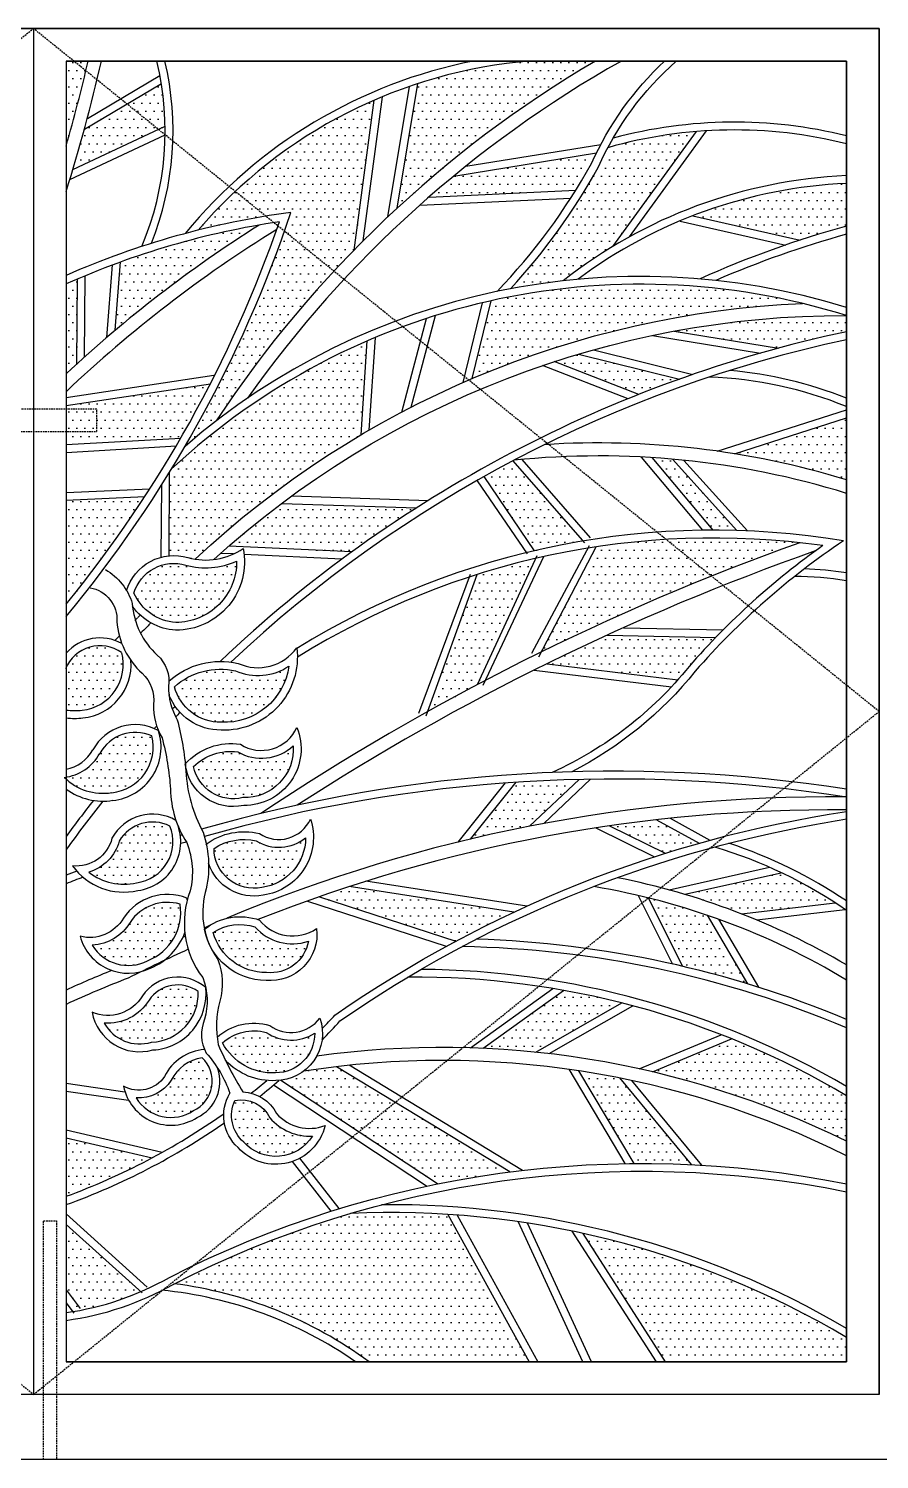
# Model space of a CAD drawing. Extents: x -51224 to -13975, y -20628 to 9094.
# Drawn here: x -15762 to -15108, y 6232 to 7332 of the extents above; entities that cross this region are included whole.
import ezdxf

# ---------------------------------------------------------------- set-up
doc = ezdxf.new("R2010")
doc.units = 0
doc.header["$LTSCALE"] = 5
doc.header["$MEASUREMENT"] = 0
doc.linetypes.add('HIDDEN', pattern=[0.375, 0.25, -0.125])
doc.layers.get('0').update_dxf_attribs({"linetype": 'CONTINUOUS'})
for name, color, linetype in [('1', 8, 'CONTINUOUS'), ('5', 5, 'CONTINUOUS'), ('GRILLES', 1, 'CONTINUOUS')]:
    doc.layers.add(name, color=color, linetype=linetype)

msp = doc.modelspace()

# ---------------------------------------------------------------- hatches: boundary and pattern name
at = {"layer": 'GRILLES'}
h = msp.add_hatch(dxfattribs=at)
h.set_pattern_fill('DOTS', color=2, scale=100, style=0)
h.paths.add_polyline_path([(-15719.1, 7255, -0.005851), (-15728, 7223.8), (-15662.4, 7254.8), (-15686.5, 7274.3)])
h.paths.add_polyline_path([(-15662.4, 7254.8), (-15657.1, 7257.2, 0.035842), (-15660, 7289.9), (-15686.5, 7274.3)])
h.paths.add_polyline_path([(-15733.2, 7241.8, 0.01089), (-15718, 7299.7), (-15727.3, 7307.2), (-15733.2, 7307.2)])
h.paths.add_polyline_path([(-15718, 7299.7, 0.0014), (-15716.2, 7307.2), (-15727.3, 7307.2)])
h = msp.add_hatch(dxfattribs=at)
h.set_pattern_fill('DOTS', color=2, scale=100, style=0)
h.paths.add_polyline_path([(-15326.6, 7307.2), (-15376.4, 7307.2, 0.058953), (-15462.9, 7290), (-15478.9, 7194.1, -0.053371)])
h = msp.add_hatch(dxfattribs=at)
h.set_pattern_fill('DOTS', color=2, scale=100, style=0)
h.paths.add_polyline_path([(-15496.6, 7277.2, 0.085613), (-15603.3, 7207), (-15579.8, 7188.1, -0.007701), (-15560.5, 7190.9, -0.003971), (-15565.4, 7176.4), (-15527.4, 7145.7, -0.006314), (-15511.9, 7162)])
h.paths.add_polyline_path([(-15579.8, 7188.1), (-15603.3, 7207, 0.027424), (-15631.7, 7177.3, -0.02085)])
h.paths.add_polyline_path([(-15527.4, 7145.7), (-15565.4, 7176.4, -0.047244), (-15641.9, 7011, -0.014476), (-15617.9, 7030.6, -0.041138)])
h = msp.add_hatch(dxfattribs=at)
h.set_pattern_fill('DOTS', color=2, scale=100, style=0)
h.paths.add_polyline_path([(-15248.9, 7253.2, 0.049039), (-15316.9, 7240.7, 0.017231), (-15324.2, 7225.9, -0.060734), (-15391.9, 7132.2, -0.019237), (-15351.2, 7138.4, -0.030563), (-15313.1, 7164.7)])
h.paths.add_polyline_path([(-15133.6, 7213.1, 0.081292), (-15251.7, 7188.2), (-15169.3, 7169.5, -0.011966), (-15133.6, 7180.3)])
h = msp.add_hatch(dxfattribs=at)
h.set_pattern_fill('DOTS', color=2, scale=100, style=0)
h.paths.add_polyline_path([(-15329.5, 7228.6, -0.008959), (-15325.8, 7236.6), (-15435.3, 7218.9, 0.007107), (-15454.4, 7202.7), (-15341.6, 7208, 0.012671)])
h = msp.add_hatch(dxfattribs=at)
h.set_pattern_fill('DOTS', color=2, scale=100, style=0)
h.paths.add_polyline_path([(-15585, 7181.1, 0.043778), (-15691.4, 7152.8), (-15695.5, 7100.3, -0.034008)])
h.paths.add_polyline_path([(-15724.6, 7139.7, 0.003737), (-15733.2, 7135.9), (-15733.2, 7066.9, -0.002755), (-15725, 7074.4)])
h = msp.add_hatch(dxfattribs=at)
h.set_pattern_fill('DOTS', color=2, scale=100, style=0)
h.paths.add_polyline_path([(-15167.5, 7121, 0.114538), (-15406.7, 7123), (-15421.3, 7063.2, -0.089837)])
h = msp.add_hatch(dxfattribs=at)
h.set_pattern_fill('DOTS', color=2, scale=100, style=0)
h.paths.add_polyline_path([(-15464, 6963.7), (-15567.6, 6967.2, 0.018064), (-15608.1, 6934.4), (-15513.6, 6929.9, -0.014987)])
h.paths.add_polyline_path([(-15262, 7062.7), (-15339.6, 7082, 0.006749), (-15358.2, 7076.2), (-15293.2, 7050.9, -0.008336)])
h.paths.add_polyline_path([(-15133.6, 7099.1), (-15133.6, 7111.6, 0.000168), (-15133.9, 7111.7, 0.046108), (-15266, 7099.7), (-15185.9, 7086.5, -0.013419)])
h = msp.add_hatch(dxfattribs=at)
h.set_pattern_fill('DOTS', color=2, scale=100, style=0)
h.paths.add_polyline_path([(-15506.6, 7020), (-15501.8, 7092.1, 0.085601), (-15652.2, 6993.7, -0.000709), (-15653.7, 6991.3), (-15654.1, 6927, -0.096898), (-15639.6, 6925.5, 0.027107), (-15634.1, 6924.3, -0.054728)])
h = msp.add_hatch(dxfattribs=at)
h.set_pattern_fill('DOTS', color=2, scale=100, style=0)
h.paths.add_polyline_path([(-15622.3, 7059.2), (-15733.2, 7042.4), (-15733.2, 7012.5), (-15645.1, 7017.4, 0.0124)])
h = msp.add_hatch(dxfattribs=at)
h.set_pattern_fill('DOTS', color=2, scale=100, style=0)
h.paths.add_polyline_path([(-15267.3, 7001.2, 0.006192), (-15283.2, 7002.4), (-15236.4, 6946.6, -0.007563), (-15218, 6946.4)])
h.paths.add_polyline_path([(-15133.6, 7032.9), (-15219.6, 7005.3, -0.033925), (-15133.6, 6985.3)])
h = msp.add_hatch(dxfattribs=at)
h.set_pattern_fill('DOTS', color=2, scale=100, style=0)
h.paths.add_polyline_path([(-15390.1, 6999.8, 0.006312), (-15412.2, 6987.8), (-15373.7, 6930.7, -0.015699), (-15336.2, 6938.2)])
h = msp.add_hatch(dxfattribs=at)
h.set_pattern_fill('DOTS', color=2, scale=100, style=0)
h.paths.add_polyline_path([(-15672.8, 6972.4), (-15733.2, 6969.7), (-15733.2, 6889.8, 0.026658)])
h = msp.add_hatch(dxfattribs=at)
h.set_pattern_fill('DOTS', color=2, scale=100, style=0)
h.paths.add_polyline_path([(-15455.4, 6807.1, -0.005751), (-15417.1, 6828), (-15372.2, 6924.9, 0.019348), (-15417.3, 6912.6)])
h.paths.add_polyline_path([(-15237.3, 6911.2), (-15272.3, 6939.5, 0.022382), (-15326, 6933.8), (-15368.2, 6852.9, -0.0189)])
h.paths.add_polyline_path([(-15272.3, 6939.5), (-15237.3, 6911.2, -0.009565), (-15169.5, 6937, 0.042649)])
h = msp.add_hatch(dxfattribs=at)
h.set_pattern_fill('DOTS', scale=100, style=0)
h.paths.add_polyline_path([(-15597.4, 6741, 0.442508), (-15558.7, 6780.9, -0.33145), (-15601.4, 6776.2, 0.226597), (-15635.3, 6765, 0.426582)])
h.paths.add_polyline_path([(-15614, 6798.9, 0.38732), (-15562, 6842.1, -0.256991), (-15603, 6838.5, 0.238603), (-15650, 6826.3, 0.343085)])
h.paths.add_polyline_path([(-15602.2, 6922.8, -0.175458), (-15641.3, 6919.7, 0.418152), (-15681.1, 6898.2, 0.279623), (-15648.9, 6875.7, 0.417538)])
h = msp.add_hatch(dxfattribs=at)
h.set_pattern_fill('DOTS', color=2, scale=100, style=0)
h.paths.add_polyline_path([(-15234.1, 6864.1), (-15317.6, 6865.9, 0.006775), (-15363.7, 6843.9), (-15263.2, 6831.6, 0.01182), (-15254.5, 6841.9, -0.01295)])
h = msp.add_hatch(dxfattribs=at)
h.set_pattern_fill('DOTS', scale=100, style=0)
h.paths.add_polyline_path([(-15653.5, 6719.1, 0.39265), (-15692.4, 6707.6, -0.260347), (-15715.7, 6683.7, 0.23301), (-15679.1, 6675.6, 0.495449)])
h.paths.add_polyline_path([(-15667.4, 6788.4, 0.391824), (-15707.4, 6774.9, -0.230934), (-15733.2, 6756.7), (-15733.2, 6755.2, 0.229251), (-15698.1, 6744.9, 0.456924)])
h.paths.add_polyline_path([(-15690.6, 6852.4, 0.472771), (-15733.2, 6840.9), (-15733.2, 6808.4, 0.059623), (-15720.9, 6808.2, 0.461066)])
h = msp.add_hatch(dxfattribs=at)
h.set_pattern_fill('DOTS', color=2, scale=100, style=0)
h.paths.add_polyline_path([(-15339.1, 6755, 0.010563), (-15387.4, 6752.8), (-15422.4, 6709.1, -0.009611), (-15377.2, 6719)])
h.paths.add_polyline_path([(-15389.2, 6653), (-15515.7, 6672.6, 0.00505), (-15538.5, 6664.8), (-15433.9, 6630.7, -0.013363)])
h.paths.add_polyline_path([(-15279.6, 6723.9, 0.007606), (-15315.7, 6719.3), (-15272.9, 6698.2, -0.007251), (-15246.9, 6705.9)])
h = msp.add_hatch(dxfattribs=at)
h.set_pattern_fill('DOTS', scale=100, style=0)
h.paths.add_polyline_path([(-15669.5, 6585.4, -0.283595), (-15704, 6567.6, 0.353449), (-15667.6, 6553, 0.418172), (-15631.8, 6591.9, 0.420371)])
h.paths.add_polyline_path([(-15588.1, 6641.6, 0.228285), (-15620.2, 6637.3, 0.339354), (-15579.3, 6606.5, 0.393018), (-15547, 6630.6, -0.301065)])
h.paths.add_polyline_path([(-15713.1, 6627.5, 0.39085), (-15670.7, 6615.5, 0.3487), (-15645.6, 6659.1, 0.326721), (-15684.1, 6645.1, -0.251251)])
h.paths.add_polyline_path([(-15582.8, 6671.9, 0.373248), (-15549.2, 6710.1, -0.320781), (-15587.1, 6707.8, 0.200376), (-15619.6, 6702, 0.475515)])
h = msp.add_hatch(dxfattribs=at)
h.set_pattern_fill('DOTS', color=2, scale=100, style=0)
h.paths.add_polyline_path([(-15285.9, 6664), (-15285.9, 6663.9), (-15259.7, 6611.3, -0.016097), (-15209.7, 6597.8), (-15240.7, 6650.7, 0.021407)])
h.paths.add_polyline_path([(-15257.9, 6666.7, -0.020634), (-15214.2, 6651.6), (-15142.3, 6660.1, 0.032958), (-15183.7, 6683.3)])
h = msp.add_hatch(dxfattribs=at)
h.set_pattern_fill('DOTS', color=2, scale=100, style=0)
h.paths.add_polyline_path([(-15480.4, 6506.7), (-15508.4, 6484.1), (-15447.9, 6444.1, -0.017705), (-15392.2, 6453.2)])
h.paths.add_polyline_path([(-15525.6, 6534.1, 0.009155), (-15550.7, 6530.7, -0.132907), (-15568.3, 6523.6), (-15508.4, 6484.1), (-15480.4, 6506.7)])
h.paths.add_polyline_path([(-15306.3, 6583.1, 0.017594), (-15351, 6592.8), (-15412.7, 6548.3, -0.014357), (-15372.4, 6545.3)])
h.paths.add_polyline_path([(-15308.1, 6525.5, 0.011355), (-15339.2, 6531), (-15296.7, 6459.7, -0.01372), (-15253, 6458.9)])
h.paths.add_polyline_path([(-15221.9, 6555.5), (-15282.7, 6530.2, -0.056427), (-15133.6, 6476.9), (-15133.6, 6511.8, 0.03796)])
h = msp.add_hatch(dxfattribs=at)
h.set_pattern_fill('DOTS', scale=100, style=0)
h.paths.add_polyline_path([(-15603.6, 6508.2, 0.332111), (-15596.8, 6476.2, 0.501929), (-15544, 6480.8, -0.234383), (-15576.6, 6494.8, 0.34689)])
h.paths.add_polyline_path([(-15635.4, 6500.4, 0.53355), (-15628.8, 6541, 0.246148), (-15652.4, 6523.7, -0.274357), (-15679.3, 6510.1, 0.426612)])
h.paths.add_polyline_path([(-15572.4, 6529.4, 0.413856), (-15542.2, 6559.8, -0.30026), (-15579.4, 6560.5, 0.251352), (-15613, 6552.5, 0.293768)])
h = msp.add_hatch(dxfattribs=at)
h.set_pattern_fill('DOTS', color=2, scale=100, style=0)
h.paths.add_polyline_path([(-15667.2, 6464), (-15733.2, 6479.5), (-15733.2, 6434.5, 0.035044)])
h.paths.add_polyline_path([(-15733.2, 6412.8), (-15733.2, 6352.6), (-15728.1, 6345.9, 0.061365), (-15675.9, 6361.2)])
h = msp.add_hatch(dxfattribs=at)
h.set_pattern_fill('DOTS', color=2, scale=100, style=0)
h.paths.add_polyline_path([(-15439.9, 6420.6, 0.027241), (-15514.7, 6421.3, 0.046261), (-15650.4, 6367.2, -0.127841), (-15500.5, 6307.2), (-15377.5, 6307.2)])
h.paths.add_polyline_path([(-15336, 6405.9), (-15272.6, 6307.2), (-15133.6, 6307.2), (-15133.6, 6326, 0.07966)])

# ---------------------------------------------------------------- linework, layer by layer
at = {"color": 3}
for p, q in [((-15108.6, 7332.2), (-16407.8, 7332.2)), ((-15108.6, 6282.2), (-15108.6, 7332.2)), ((-15733.2, 7307.2), (-15133.6, 7307.2)), ((-15133.6, 6307.2), (-15733.2, 6307.2)), ((-15108.6, 6282.2), (-16407.8, 6282.2))]:
    msp.add_line(p, q, dxfattribs=at)
for points in [[(-16407.8, 7332.2), (-15108.6, 7332.2), (-15108.6, 6282.2), (-16407.8, 6282.2)], [(-15133.6, 7307.2), (-15733.2, 7307.2), (-15733.2, 6307.2), (-15133.6, 6307.2)]]:
    msp.add_lwpolyline(points, close=True, dxfattribs=at)
for points in [[(-15733.2, 7307.2), (-15133.6, 7307.2), (-15133.6, 6307.2), (-15733.2, 6307.2)], [(-15733.2, 7307.2), (-15133.6, 7307.2)], [(-15133.6, 6307.2), (-15733.2, 6307.2)]]:
    msp.add_lwpolyline(points, dxfattribs=at)
at = {"layer": '1', "color": 4}
msp.add_line((-15758.2, 7332.2), (-15758.2, 6282.2), dxfattribs=at)
at = {"layer": '5'}
msp.add_line((-13974.8, 6232.2), (-17127.4, 6232.2), dxfattribs=at)
at = {"layer": 'GRILLES'}
for p, q in [((-15716.9, 7263.2), (-15661.1, 7296.3)), ((-15719.1, 7255), (-15660, 7289.9)), ((-15486.1, 7187.4), (-15469.4, 7287.8)), ((-15478.9, 7194.1), (-15462.9, 7290)), ((-15511.9, 7162), (-15496.6, 7277.2)), ((-15504.9, 7169.1), (-15490.2, 7279.9)), ((-15730.4, 7216.1), (-15657.1, 7250.6)), ((-15728, 7223.8), (-15657.1, 7257.2)), ((-15313.1, 7164.7), (-15248.9, 7253.2)), ((-15300.3, 7172.1), (-15241.1, 7253.7)), ((-15426, 7226.5), (-15322.4, 7243.2)), ((-15435.3, 7218.9), (-15325.8, 7236.6)), ((-15454.4, 7202.7), (-15341.6, 7208)), ((-15461.5, 7196.4), (-15345.5, 7201.8)), ((-15261.5, 7184.3), (-15180.3, 7165.8)), ((-15251.7, 7188.2), (-15169.3, 7169.5)), ((-15701.9, 7094.8), (-15697.6, 7150.5)), ((-15695.5, 7100.3), (-15691.4, 7152.8)), ((-15725, 7074.4), (-15724.6, 7139.7)), ((-15719, 7079.8), (-15718.5, 7142.2)), ((-15428.2, 7060.2), (-15413.3, 7121.5)), ((-15421.3, 7063.2), (-15406.7, 7123)), ((-15475.4, 7037.4), (-15456.3, 7109.4)), ((-15468.2, 7041.2), (-15449.5, 7111.6)), ((-15282.8, 7096.3), (-15199.6, 7082.7)), ((-15266, 7099.7), (-15185.9, 7086.5)), ((-15506.6, 7020), (-15501.8, 7092.1)), ((-15500.4, 7023.6), (-15495.6, 7094.8)), ((-15328.1, 7085.3), (-15251.7, 7066.3)), ((-15301.4, 7047.7), (-15367.1, 7073.2)), ((-15293.2, 7050.9), (-15358.2, 7076.2)), ((-15339.6, 7082), (-15262, 7062.7)), ((-15733.2, 7048.5), (-15619.7, 7065.7)), ((-15733.2, 7042.4), (-15622.3, 7059.2)), ((-15233, 7007.3), (-15133.6, 7039.2)), ((-15219.6, 7005.3), (-15133.6, 7032.9)), ((-15733.2, 7012.5), (-15645.1, 7017.4)), ((-15733.2, 7006.4), (-15648.5, 7011.5)), ((-15390.1, 6999.8), (-15335, 6936.8)), ((-15383.1, 7000.9), (-15330.5, 6940.8)), ((-15291.4, 7002.8), (-15244.2, 6946.5)), ((-15283.2, 7002.4), (-15236.4, 6946.6)), ((-15218, 6946.4), (-15267.3, 7001.2)), ((-15209.7, 6946.1), (-15258.5, 7000.3)), ((-15654.1, 6926.5), (-15653.7, 6991.3)), ((-15412.3, 6988), (-15373.7, 6930.7)), ((-15733.2, 6975.7), (-15668.8, 6978.5)), ((-15660.1, 6925.9), (-15659.7, 6981.6)), ((-15417.3, 6984.6), (-15378.9, 6928.4)), ((-15733.2, 6969.7), (-15672.8, 6972.4)), ((-15567.6, 6967.2), (-15464, 6963.7)), ((-15559.9, 6972.9), (-15454.9, 6969.4)), ((-15513.6, 6929.9), (-15608.1, 6934.4)), ((-15375.4, 6852.1), (-15331, 6934.9)), ((-15370.1, 6849.2), (-15326, 6933.8)), ((-15604.7, 6928.3), (-15614.5, 6928.7)), ((-15521.3, 6924.3), (-15596.5, 6927.9)), ((-15417.1, 6828), (-15371.2, 6927.1)), ((-15412.8, 6827.5), (-15366.2, 6926.3)), ((-15462.2, 6806), (-15422.4, 6912.9)), ((-15456.6, 6803.9), (-15417.3, 6912.6)), ((-15317.6, 6865.9), (-15234.1, 6864.1)), ((-15305, 6871.6), (-15228.4, 6870)), ((-15363.7, 6843.9), (-15263.2, 6831.6)), ((-15373.5, 6839.1), (-15268.1, 6826.1)), ((-15377.2, 6719), (-15339.1, 6755)), ((-15366.2, 6721), (-15330.2, 6755.2)), ((-15432, 6706.8), (-15395.6, 6752.3)), ((-15422.4, 6709.1), (-15387.4, 6752.8)), ((-15279.6, 6723.9), (-15246.9, 6705.9)), ((-15269.2, 6725.1), (-15238.7, 6708.2)), ((-15326.1, 6717.7), (-15281.2, 6695.6)), ((-15315.7, 6719.3), (-15272.9, 6698.2)), ((-15269.9, 6670.1), (-15192.7, 6687.5)), ((-15257.9, 6666.7), (-15183.7, 6683.3)), ((-15389.2, 6653), (-15515.7, 6672.6)), ((-15379.3, 6657.6), (-15502.9, 6676.7)), ((-15547.8, 6661.5), (-15441.1, 6626.7)), ((-15538.5, 6664.8), (-15433.9, 6630.7)), ((-15293.6, 6665.8), (-15267.3, 6613)), ((-15286, 6664), (-15259.7, 6611.3)), ((-15214.2, 6651.6), (-15142.3, 6660.1)), ((-15202.6, 6647), (-15134.6, 6655)), ((-15240.7, 6650.7), (-15209.7, 6597.8)), ((-15231.9, 6647.6), (-15201.2, 6595.2)), ((-15422.4, 6548.6), (-15359.2, 6594.2)), ((-15412.7, 6548.3), (-15351, 6592.8)), ((-15372.4, 6545.3), (-15306.3, 6583.1)), ((-15362.2, 6544.2), (-15297.9, 6581)), ((-15292.8, 6532.5), (-15229.9, 6558.7)), ((-15282.7, 6530.2), (-15221.9, 6555.5)), ((-15392.2, 6453.2), (-15525.6, 6534.1)), ((-15382.6, 6454.4), (-15515.8, 6535.2)), ((-15447.9, 6444.1), (-15568.3, 6523.6)), ((-15303.6, 6459.6), (-15346.8, 6532.1)), ((-15296.7, 6459.7), (-15339.2, 6531)), ((-15308.1, 6525.5), (-15253, 6458.9)), ((-15298.7, 6523.6), (-15244.9, 6458.4)), ((-15733.2, 6521.5), (-15688, 6514.9)), ((-15733.2, 6515.4), (-15685.3, 6508.4)), ((-15456.2, 6442.4), (-15573.8, 6520)), ((-15733.2, 6485.6), (-15659.3, 6468.3)), ((-15733.2, 6479.5), (-15667.2, 6464)), ((-15529.5, 6423.1), (-15559.4, 6461.2)), ((-15523.3, 6425), (-15553.7, 6463.7)), ((-15733.2, 6420.9), (-15670.9, 6364.7)), ((-15439.9, 6420.6), (-15377.5, 6307.2)), ((-15432.8, 6420.1), (-15370.7, 6307.2)), ((-15336.2, 6307.2), (-15385.9, 6415)), ((-15329.6, 6307.2), (-15378.8, 6413.9)), ((-15733.2, 6412.8), (-15674.9, 6360.2)), ((-15279.7, 6307.2), (-15344.3, 6407.7)), ((-15272.6, 6307.2), (-15336, 6405.9)), ((-15733.2, 6362.6), (-15722.4, 6348.3)), ((-15733.2, 6352.6), (-15727.2, 6344.7))]:
    msp.add_line(p, q, dxfattribs=at)
at = {"layer": 'GRILLES', "linetype": 'HIDDEN'}
for points in [[(-15758.2, 7332.2), (-16407.8, 6807.2), (-15758.2, 6282.2), (-15108.6, 6807.2)], [(-15807.4, 7022.6), (-15709.7, 7022.6), (-15709.7, 7039.7), (-15807.4, 7039.7)]]:
    msp.add_lwpolyline(points, close=True, dxfattribs=at)
at = {"layer": 'GRILLES'}
for points in [[(-15402.1, 7130.2, 0.065082), (-15329.5, 7228.6, -0.099356), (-15273.4, 7307.2)], [(-15391.9, 7132.2, 0.060734), (-15324.2, 7225.9, -0.106475), (-15264.5, 7307.2)], [(-15733.2, 6880.3, 0.092746), (-15560.5, 7190.9)], [(-15560.5, 7190.9, 0.070867), (-15733.2, 7142.5, 0.070867)], [(-15733.2, 6889.8, 0.088288), (-15569.3, 7183.7, 0.088288)], [(-15569.3, 7183.7, 0.068054), (-15733.2, 7135.9)], [(-15585, 7181.1, 0.046538), (-15733.2, 7066.9)], [(-15571.3, 7177.9, 0.051385), (-15733.2, 7053.1, 0.049114)], [(-15634.1, 6924.3, -0.178909), (-15167.5, 7121)], [(-15619.7, 6924.1, -0.18707), (-15133.9, 7111.7, -0.18707)], [(-15686.8, 6900.1, -0.414967), (-15639.6, 6925.5, 0.218355), (-15597.1, 6932.5, -0.473511), (-15649.1, 6869.7, -0.226882), (-15682.2, 6888, -0.226882)], [(-15151.7, 6934.8, 0.059827), (-15254.5, 6841.9, -0.118039), (-15359.7, 6760.4, -0.112657)], [(-15135.9, 6938.4, 0.066298), (-15249.9, 6838.1, -0.105941), (-15344.7, 6760.9, -0.105941)], [(-15703, 6916.3, -0.186863), (-15682.4, 6890.3, 0.1907), (-15663.2, 6850.5, -0.252134), (-15654.5, 6826.5, 0.139232), (-15647.8, 6800.9, -0.045981), (-15641.2, 6761.4, 0.111), (-15628, 6714.5, -0.144561), (-15626.3, 6668, 0.22353), (-15616.6, 6616.5, -0.165363), (-15615.2, 6584.6, 0.118044), (-15616.3, 6551.1, 0.038262), (-15597.4, 6514.7, -0.597142)], [(-15714.8, 6902.4, -0.378866), (-15694.2, 6876.4, 0.1907), (-15674.9, 6836.6, -0.252134), (-15666.2, 6812.6, 0.139232), (-15659.5, 6787, -0.045981), (-15653, 6747.5, 0.140758), (-15640.6, 6706.4, -0.155026), (-15637.9, 6669.3, 0.256829), (-15628.3, 6602.6, -0.165363), (-15626.9, 6570.6, 0.232015), (-15625.5, 6544.6, -0.095663), (-15607.4, 6513.8, -0.095663)], [(-15654.2, 6830.6, -0.242831), (-15601.1, 6844.2, 0.358992), (-15556, 6856.2, -0.464995), (-15614.1, 6792.9, -0.308457), (-15654.2, 6819.9, -0.308457)], [(-15134.5, 6741.5, 0.101485), (-15609.7, 6648.3, 0.101485)], [(-15625.5, 6705, -0.001256), (-15625.5, 6705.2, -0.223258), (-15584.7, 6713.4, 0.465813), (-15545.5, 6724.5, -0.46848), (-15581.8, 6666, -0.379396), (-15623.8, 6690.5)], [(-15133.6, 6731.5, 0.097132), (-15585.9, 6647.2, 0.097132)], [(-15536.4, 6563.4, 0.006895), (-15526.7, 6573.8, -0.114672), (-15133.6, 6730.4)], [(-15536.6, 6554.6, 0.009677), (-15522.8, 6569.3, -0.107881), (-15156.6, 6720.5)], [(-15640.1, 6662.3, 0.007544), (-15640.4, 6663.7, 0.353852), (-15689.2, 6648.3, -0.336315), (-15722.5, 6634.4, 0.473401), (-15668.3, 6610, 0.212957), (-15642, 6637.3, 0.212957)], [(-15641.6, 6634.4, 0.000437), (-15643.5, 6633.5)], [(-15623.1, 6642.6, 0.000922), (-15627.1, 6640.8)], [(-15639.4, 6624.4, 0.010705), (-15685.5, 6602.2, 0.019673), (-15733.2, 6582)], [(-15698, 6608.1, 0.014303), (-15733.2, 6593)], [(-15617.2, 6556.8, -0.260156), (-15576.8, 6565.9, 0.410248), (-15538.2, 6571.5, -0.512348), (-15572.2, 6523.4, -0.222218), (-15610.8, 6539.1, -0.452913)], [(-15626.8, 6547.1, 0.001802), (-15626.9, 6547.3, 0.263581), (-15657.6, 6526.7, -0.398737), (-15689.1, 6519.2, 0.531899), (-15632.5, 6495.1, 0.378279), (-15616.6, 6532.6, 0.378279)], [(-15591, 6513.8, 0.007482), (-15579, 6523.5, 0.007482)], [(-15584.5, 6511.3, 0.009191), (-15569.7, 6523.5, 0.009191)], [(-15597.4, 6514.7, -0.271977), (-15571.6, 6498.1, 0.311183), (-15534.2, 6488.9, -0.601436), (-15601.1, 6471.9, -0.357858), (-15607.4, 6513.8)], [(-15603.6, 6508.2, -0.34689), (-15576.6, 6494.8, 0.234383), (-15544, 6480.8, -0.501929), (-15596.8, 6476.2, -0.332111), (-15603.6, 6508.2, -0.332111)], [(-15733.2, 6434.5, 0.066462), (-15612.1, 6498, 0.066462)], [(-15733.2, 6428.1, 0.065758), (-15611.6, 6491, 0.065758)], [(-15733.2, 6345.1, 0.095032), (-15653.9, 6372.1, -0.169526), (-15133.6, 6444.1, -0.169526)], [(-15733.2, 6339.1, 0.095809), (-15651, 6366.8, -0.169876), (-15133.6, 6438, -0.169876)]]:
    msp.add_lwpolyline(points, format="xyb", dxfattribs=at)
for points in [[(-15681.1, 6898.2, -0.418152), (-15641.3, 6919.7, 0.175458), (-15602.2, 6922.8, -0.417538), (-15648.9, 6875.7, -0.279623)], [(-15650, 6826.3, -0.238603), (-15603, 6838.5, 0.256991), (-15562, 6842.1, -0.38732), (-15614, 6798.9, -0.343085)], [(-15641.7, 6767, -0.251803), (-15599.3, 6782, 0.458485), (-15555.9, 6795, -0.537347), (-15596.8, 6735, -0.446147)], [(-15635.3, 6765, -0.226597), (-15601.4, 6776.2, 0.33145), (-15558.7, 6780.9, -0.442508), (-15597.4, 6741, -0.426582)], [(-15648.9, 6723.5, 0.418208), (-15698, 6709.9, -0.375782), (-15728.3, 6688.5, 0.303142), (-15678.1, 6669.6, 0.511006)], [(-15653.5, 6719.1, 0.39265), (-15692.4, 6707.6, -0.260347), (-15715.7, 6683.7, 0.23301), (-15679.1, 6675.6, 0.495449)], [(-15619.6, 6702, -0.200376), (-15587.1, 6707.8, 0.320781), (-15549.2, 6710.1, -0.373248), (-15582.8, 6671.9, -0.475515)], [(-15645.6, 6659.1, 0.326721), (-15684.1, 6645.1, -0.251251), (-15713.1, 6627.5, 0.39085), (-15670.7, 6615.5, 0.3487)], [(-15626.9, 6639.8, -0.265182), (-15584.6, 6646.8, 0.39236), (-15540.8, 6640.3, -0.481), (-15579.6, 6600.5, -0.361947)], [(-15620.2, 6637.3, -0.228285), (-15588.1, 6641.6, 0.301065), (-15547, 6630.6, -0.393018), (-15579.3, 6606.5, -0.339354)], [(-15626, 6595, 0.448313), (-15674.5, 6588.7, -0.375465), (-15713.3, 6576, 0.441065), (-15666.6, 6547, 0.431955)], [(-15631.8, 6591.9, 0.420371), (-15669.5, 6585.4, -0.283595), (-15704, 6567.6, 0.353449), (-15667.6, 6553, 0.418172)], [(-15613, 6552.5, -0.251352), (-15579.4, 6560.5, 0.30026), (-15542.2, 6559.8, -0.413856), (-15572.4, 6529.4, -0.293768), (-15613, 6552.5)], [(-15628.8, 6541, 0.246148), (-15652.4, 6523.7, -0.274357), (-15679.3, 6510.1, 0.426612), (-15635.4, 6500.4, 0.53355)]]:
    msp.add_lwpolyline(points, format="xyb", close=True, dxfattribs=at)
at = {"layer": 'GRILLES', "linetype": 'HIDDEN'}
msp.add_lwpolyline([(-15750.5, 6232.2), (-15750.5, 6415.7), (-15740.5, 6415.7), (-15740.5, 6232.2)], dxfattribs=at)
at = {"layer": 'GRILLES'}
for centre, radius, start, end in [((-17054.9, 7619.7), 1384.6, 342.6576, 346.9595), ((-17054.9, 7619.7), 1374.6, 344.0464, 346.8629), ((-15886.4, 7253.7), 229.3, 337.1882, 13.5023), ((-15886.4, 7253.7), 235.3, 338.4301, 13.1518), ((-15346.7, 6932.9), 381.5, 101.1312, 140.6696), ((-15346.7, 6932.9), 375.5, 94.5367, 139.3943), ((-14874.5, 6539.5), 891, 120.4908, 146.5448), ((-14874.5, 6539.5), 881, 119.3675, 144.7331), ((-15219.8, 6901.3), 359, 76.113, 105.0193), ((-15219.8, 6901.3), 353, 75.8721, 105.9702), ((-15116.6, 6839.8), 379.8, 92.5704, 128.1613), ((-15116.6, 6839.8), 373.8, 92.6116, 126.6797), ((-14926.4, 6428.5), 779.9, 105.4109, 114.2016), ((-14926.4, 6428.5), 773.9, 105.5334, 113.4142), ((-15291.5, 6606.7), 535, 72.8346, 130.9069), ((-15291.5, 6606.7), 529, 72.6338, 132.9888), ((-14925.1, 6119.5), 1001.6, 102.0162, 133.5244), ((-14925.1, 6119.5), 995.6, 102.0897, 133.2038), ((-15249.7, 6758.7), 305.8, 67.694, 87.9759), ((-15249.7, 6758.7), 311.8, 68.1455, 85.1281), ((-15323.6, 6362.3), 651.4, 73.0425, 93.697), ((-15323.6, 6362.3), 641.4, 72.7699, 95.8644), ((-15235.6, 6336.9), 609.7, 80.5875, 121.6916), ((-14531.1, 5151.5), 1896.2, 109.675, 123.7147), ((-15235.6, 6336.9), 603.7, 82.0181, 121.9992), ((-14531.1, 5151.5), 1886.2, 109.3999, 122.8978), ((-15175.4, 6643.1), 267.9, 81.0349, 89.6084), ((-15175.4, 6643.1), 273.9, 81.2329, 88.0472), ((-14495.7, 5670.9), 1690.7, 134.3836, 134.4837), ((-15134.8, 6391.5), 730.2, 137.8675, 138.0909), ((-15134.8, 6391.5), 720.2, 137.7873, 138.1166), ((-14495.7, 5670.9), 1690.7, 135.0525, 135.2216), ((-14495.7, 5670.9), 1680.7, 134.3726, 134.6106), ((-15707.2, 6829.2), 28.6, 54.5066, 157.6015), ((-15707.2, 6829.2), 34.6, 60.9567, 138.8749), ((-15724.6, 6843.3), 35.3, 275.9943, 15.0056), ((-15724.6, 6843.3), 41.3, 276.0094, 4.3), ((-14925.1, 6119.5), 1001.6, 136.3241, 136.5), ((-15726.5, 6859.4), 51.5, 262.5512, 276.1997), ((-15726.5, 6859.4), 57.5, 263.332, 276.1891), ((-14925.1, 6119.5), 995.6, 136.3681, 136.6442), ((-15680.1, 6760.1), 37, 61.5115, 151.529), ((-15680.1, 6760.1), 31, 65.9868, 151.5726), ((-15701.6, 6779.9), 35.3, 275.7386, 13.9658), ((-15701.6, 6779.9), 41.3, 276.0094, 17.9442), ((-14925.1, 6119.5), 1001.6, 137.5127, 137.6581), ((-14925.1, 6119.5), 995.6, 137.6726, 137.7056), ((-15738.9, 6792.3), 30, 280.8997, 331.0345), ((-15738.9, 6792.3), 36, 276.7487, 331.0794), ((-15705, 6786.2), 41.9, 225.0754, 279.4395), ((-15311.7, 5611.4), 1149.9, 81.0892, 106.0226), ((-15311.7, 5611.4), 1143.9, 81.0421, 105.9941), ((-15705, 6786.2), 47.9, 234.002, 279.2092), ((-14925.1, 6119.5), 1001.6, 141.8022, 143.7875), ((-14925.1, 6119.5), 995.6, 141.5699, 144.2618), ((-15390.1, 8027.7), 1327.9, 280.1275, 281.1375), ((-15311.7, 5611.4), 1149.9, 106.7984, 106.8698), ((-15311.7, 5611.4), 1143.9, 106.7281, 106.9466), ((-15338.6, 6358.3), 360, 55.2962, 73.2384), ((-15338.6, 6358.3), 366, 55.9441, 71.7365), ((-15311.7, 5611.4), 1149.9, 111.07, 111.5003), ((-15311.7, 5611.4), 1143.9, 110.9319, 111.6187), ((-15418.1, 6130.1), 559.9, 59.4633, 78.8244), ((-15418.1, 6130.1), 549.9, 58.8467, 80.5549), ((-15443.7, 5827), 799.6, 67.1804, 88.9482), ((-15443.7, 5827), 805.6, 67.3598, 88.1765), ((-15465.6, 5952.9), 650.1, 59.2889, 90.4461), ((-15465.6, 5952.9), 656.1, 59.5997, 89.5547), ((-15443.9, 5845), 703.9, 63.8437, 97.9035), ((-15443.9, 5845), 693.9, 63.4375, 98.8554), ((-15484, 5734.7), 693.3, 59.6444, 90.5652), ((-15484, 5734.7), 687.3, 59.3511, 92.5623), ((-15690.8, 6049), 314.8, 55.1235, 84.3657), ((-15690.8, 6049), 320.8, 53.6143, 82.7657)]:
    msp.add_arc(centre, radius, start, end, dxfattribs=at)

doc.saveas('drawing.dxf')
